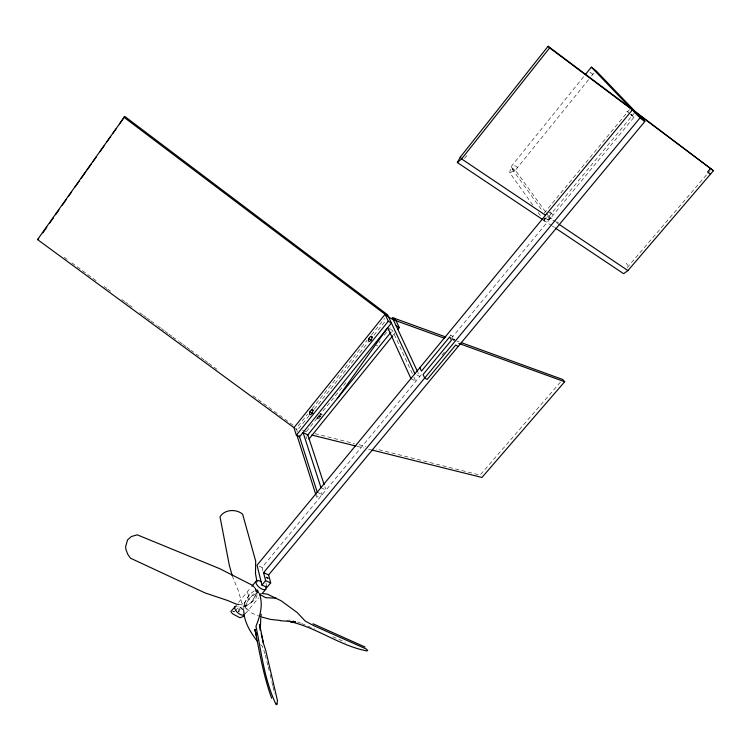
<?xml version="1.0" encoding="UTF-8"?>
<svg xmlns="http://www.w3.org/2000/svg" width="751" height="751" viewBox="0 0 751 751"><rect width="100%" height="100%" fill="white"/><g stroke="black" fill="none" stroke-linecap="round" stroke-linejoin="round"><path stroke-width="0.56" stroke-dasharray="3.75 2.82" d="M235.307 610.957L238.968 606.536L241.625 608.169L238.771 611.934L238.968 606.536A6.243 3.004 40 0 0 237.691 606.113M232.219 575.735L238.602 591.535L241.738 602.781L245.201 607.052L251.623 602.161L257.03 592.811L257.227 588.333M243.718 610.619L244.066 603.842L249.435 594.548L255.856 589.619L259.433 593.834M297.189 432.107L296.645 427.807L307.647 414.139M316.866 495.172L316.622 497.171L322.217 494.627L321.137 491.314M379.706 342.719L379.922 341.067M317.307 418.495L317.579 416.814M320.461 416.627L320.855 414.111M532.778 205.014L509.751 172.786L510.764 167.097L584.006 76.245M546.174 212.74L550.352 218.503L544.353 221.216L545.32 216.25M238.771 611.934L240.32 607.306L238.968 606.536M249.435 594.548L244.066 603.842L247.07 611.154M251.623 602.161L257.03 592.811L254.289 586.343L257.03 592.811M464.54 158.452L466.718 155.71L467.986 157.607M312.05 408.675L367.079 340.334M371.482 334.871L384.69 318.471M309.177 415.575L297.405 430.182L294.814 428.286M314.331 409.192L368.028 342.55M373.914 335.246L385.685 320.649M588.568 79.662L515.374 170.242L509.751 172.786M591.497 76.039L594.417 72.415M306.455 431.506L346.84 381.555M384.287 335.237L387.225 331.604M387.957 330.703L390.895 327.07M319.363 416.054L317.579 418.241L316.209 417.913L317.908 418.805M319.87 417.359L318.687 418.823L316.791 417.828M393.411 334.871L394.876 333.059M544.09 213.293L629.479 109.618M242.939 606.921L256.241 590.521M634.83 112.453L548.915 216.532L543.649 220.221L544.353 221.216M262.869 570.769L262.043 567.465L421.593 374.345M451.417 338.25L635.628 115.278M442.001 355.045L444.977 351.449M238.536 602.424L250.505 587.958M245.464 613.642L258.588 597.871M240.32 607.306L241.625 608.169A6.243 3.004 40 0 1 243.803 610.45M627.113 267.666L707.067 174.194M707.827 173.312L710.117 170.637M560.396 382.137L480.096 475.13L376.026 448.985M262.221 593.506L257.095 592.877L248.403 598.8L245.267 607.118L251.576 613.041L258.466 615.895M542.945 219.236L548.915 216.532L555.693 221.085M550.352 218.503L543.649 220.221L551.45 225.441M286.544 620.392L291.444 619.969L293.51 620.673M238.762 604.489L246.741 605.437L255.378 599.551L258.541 591.225L253.81 586.7M232.228 611.089L234.406 611.37M376.242 345.62L377.744 345.826M357.157 446.338L363.963 448.037M368.506 449.173L370.769 449.736M302.493 430.52L308.154 431.938M314.941 433.646L354.538 443.588M359.062 444.723L365.85 446.432M297.631 622.081L300.719 623.133M452.431 339.405L455.735 340.607M456.833 341.01L459.039 341.808M233.289 611.361L234.575 611.84M301.789 623.583L314.716 629.028M332.787 636.754L345.385 642.208M259.039 566.104L262.043 567.465M317.232 492.177L322.217 494.627M320.977 487.643L325.953 490.103L324.864 486.789M318.565 415.632L321.062 416.946M318.302 416.289L320.001 417.18M319.757 413.529L322.301 414.871M320.076 414.101L321.775 414.993M410.919 378.532L415.847 381.301L412.919 374.946M416.852 374.833L419.809 376.504L417.847 372.299M390.539 329.323L392.426 330.412L412.43 373.885M552.426 226.089L554.379 227.393M556.66 221.733L558.594 223.038M547.441 216.56L555.196 221.761M556.162 222.409L558.106 223.714M550.173 211.979L553.215 215.03L548.38 211.773L546.953 209.811M545.489 211.791L515.374 170.242L510.764 167.097L512.022 168.844L516.641 171.988M514.698 165.52L519.317 168.684M241.484 608.329L242.601 609.699M64.267 257.302L67.102 259.377M71.814 262.841L98.24 282.226M103.901 286.375L106.726 288.459M107.675 289.144L110.5 291.228M121.831 299.536L124.657 301.611M125.605 302.306L128.43 304.38M129.379 305.075L132.204 307.15M139.761 312.688L142.587 314.763M143.535 315.458L146.361 317.532M147.309 318.227L150.134 320.301M151.082 320.996L156.743 325.155M157.682 325.84L160.517 327.924M161.465 328.609L164.291 330.693M165.239 331.388L168.064 333.463M169.013 334.157L171.838 336.232M172.786 336.927L178.447 341.076M179.386 341.771L182.221 343.845M183.169 344.54L185.995 346.615M186.943 347.309L189.768 349.384M190.716 350.079L200.151 357.007M201.09 357.692L203.925 359.776M204.863 360.461L207.698 362.545M208.647 363.231L219.02 370.853M252.993 395.777L293.566 425.545M627.667 111.815L626.869 111.214L633.938 117.325L630.68 114.377M630.84 114.18L632.426 115.363M590.014 72.18L594.576 75.616M260.794 644.64L262.381 646.217L265.047 653.971M626.184 263.235L627.752 265.253M512.022 168.844L542.729 211.397M538.204 212.599L540.232 215.443M452.618 339.152L453.491 340.823M244.432 604.752L245.201 606.601M255.913 589.751L258.175 595.074M256.344 590.746L257.02 592.361M306.042 436.566L306.746 438.725M247.586 592.483L249.614 599.298M265.91 582.907L267.018 587.32M265.319 655.05L267.994 665.902M268.267 666.982L269.337 671.328M270.135 674.576L271.684 681.251M271.946 682.368L272.716 685.701M272.979 686.808L274.519 693.483M244.948 612.778A6.243 3.004 40 0 1 245.014 613.764M452.909 336.448L450.459 335.002L452.186 338.316L454.646 339.762L452.909 336.448"/><path stroke-width="1.13" d="M243.718 610.619C244.131 622.044 250.44 632.323 257.264 641.185M260.982 616.055L261.16 614.093M260.747 618.017L260.334 630.324L259.63 624.344L263.47 643.504L261.226 633.844M368.732 338.682L368.384 341.161L369.877 341.358L371.726 339.067L372.064 336.589L370.562 336.392L368.732 338.682L371.276 340.128M309.816 411.839L309.403 414.355L310.773 414.683L312.547 412.477L312.951 409.952L311.581 409.642L309.816 411.839L312.979 413.501M259.433 593.834C263.423 604.677 260.043 616.092 255.96 626.296C261.432 652.488 264.436 680.181 276.096 704.579L276.706 704.682L277.485 700.739L265.854 650.939L263.413 643.194M542.691 219.583L457.359 162.545L460.344 157.034L548.099 46.243L630.68 108.153M293.96 427.648L385.113 314.34L388.286 321.24L391.44 323.071L299.536 436.838L296.354 435.204L293.96 427.648L37.55 239.569L124.769 116.424L387.619 314.819L414.89 373.716M42.816 232.876L46.853 227.149M49.538 223.329L53.565 217.602M55.583 214.739L58.944 209.97M62.295 205.192L66.332 199.466M68.341 196.602L71.702 191.834M75.062 187.055L79.09 181.329M81.108 178.466L85.811 171.791M87.154 169.876L91.181 164.15M92.523 162.244L96.56 156.518M99.911 151.74L103.948 146.013M106.633 142.192L110.66 136.466M112.678 133.603L116.039 128.834M119.39 124.065L123.427 118.329M337.255 398.556L387.713 327.689L410.919 378.532M548.099 46.243L549.619 47.895L461.602 158.93L457.359 162.545M585.47 74.433L591.328 67.168L595.881 70.603L644.818 121.484L268.642 574.909L270.679 582.917L267.018 587.32L261.93 585.067L257.039 565.203L632.351 109.909M296.354 435.204L388.286 321.24M307.234 435.646L391.008 332.158M308.924 439.082L392.67 335.781M397.814 329.436L399.288 327.624L396.04 320.715L393.984 318.161M251.923 586.249L256.157 581.143M270.679 582.917L265.601 580.645L263.592 572.637L640.021 117.888L591.328 67.168M261.93 585.067L265.601 580.645M265.929 589.056L262.221 593.506L267.337 594.125L281.099 600.762L297.236 612.563L305.319 621.133L314.059 625.827L366.056 648.911L367.718 650.441M710.502 168.477L707.536 171.96L710.484 174.157M555.355 228.051L623.612 273.683L627.92 270.576L713.45 170.693L635.43 111.721M461.245 342.606L562.687 379.471L564.686 381.743L481.935 477.467L371.905 450.018M243.775 615.501A6.628 4.525 52.9 0 1 243.202 616.58L239.935 617.763L233.017 614.036A6.609 1.568 30.5 0 1 231.036 611.276L235.025 606.677M37.55 239.569L38.789 238.602M276.246 598.2L265.647 597.693L260.071 594.548M280.32 620.457L270.604 619.415L260.437 616.712M238.762 604.489L236.49 604.217L227.478 600.443L205.183 592.971L130.533 558.209L127.923 554.604L125.952 549.676L125.614 546.69L127.576 539.875L131.35 536.552L137.189 534.815L219.592 568.629L252.233 585.189L253.81 586.7M367.108 650.957C340.1 645.926 316.969 627.658 290.28 621.706L295.528 621.912L280.339 620.692M311.787 435.026L356.03 446.056M444.536 338.26L393.317 319.719L388.624 316.997L123.727 117.09M458.87 343.451L564.686 381.743M445.812 337.002L392.304 317.551L417.359 371.247M263.592 572.637L268.642 574.909M313.007 623.781L365.061 647.015M311.581 409.642L313.167 410.468M370.562 336.392L372.261 337.368M396.152 325.812L399.288 327.624M458.157 346.474L455.688 345.028L427.188 379.415L424.7 378.016L423.066 374.552L451.464 340.203L449.727 336.861L421.452 371.116L419.847 367.708M545.508 215.255L461.602 158.93L460.344 157.034M559.073 224.361L627.92 270.576M549.619 47.895L713.45 170.693M640.021 117.888L644.818 121.484M271.674 698.28C263.535 676.088 259.564 652.488 254.936 629.376L256.279 635.027M324.141 484.583L307.816 434.913L303.066 432.473L320.977 487.643M232.219 575.735L229.299 565.146L220.024 516.848C224.483 509.272 236.246 508.737 242.629 514.182L255.669 561.063L255.49 573.454L256.983 581.884M299.18 435.721L317.232 492.177M296.87 435.007L315.918 494.947M254.936 629.376L256.532 636.153M276.79 703.537L276.828 704.278M265.666 586.231A6.29 2.891 40 0 1 262.465 589.31A6.29 2.891 40 0 1 255.903 582.513A6.29 2.891 40 0 1 261.404 581.809M244.113 615.031A6.243 3.004 40 0 1 236.396 611.37A6.243 3.004 40 0 1 236.556 605.991M267.976 578.148L266.286 577.388L267.976 578.148"/></g></svg>
